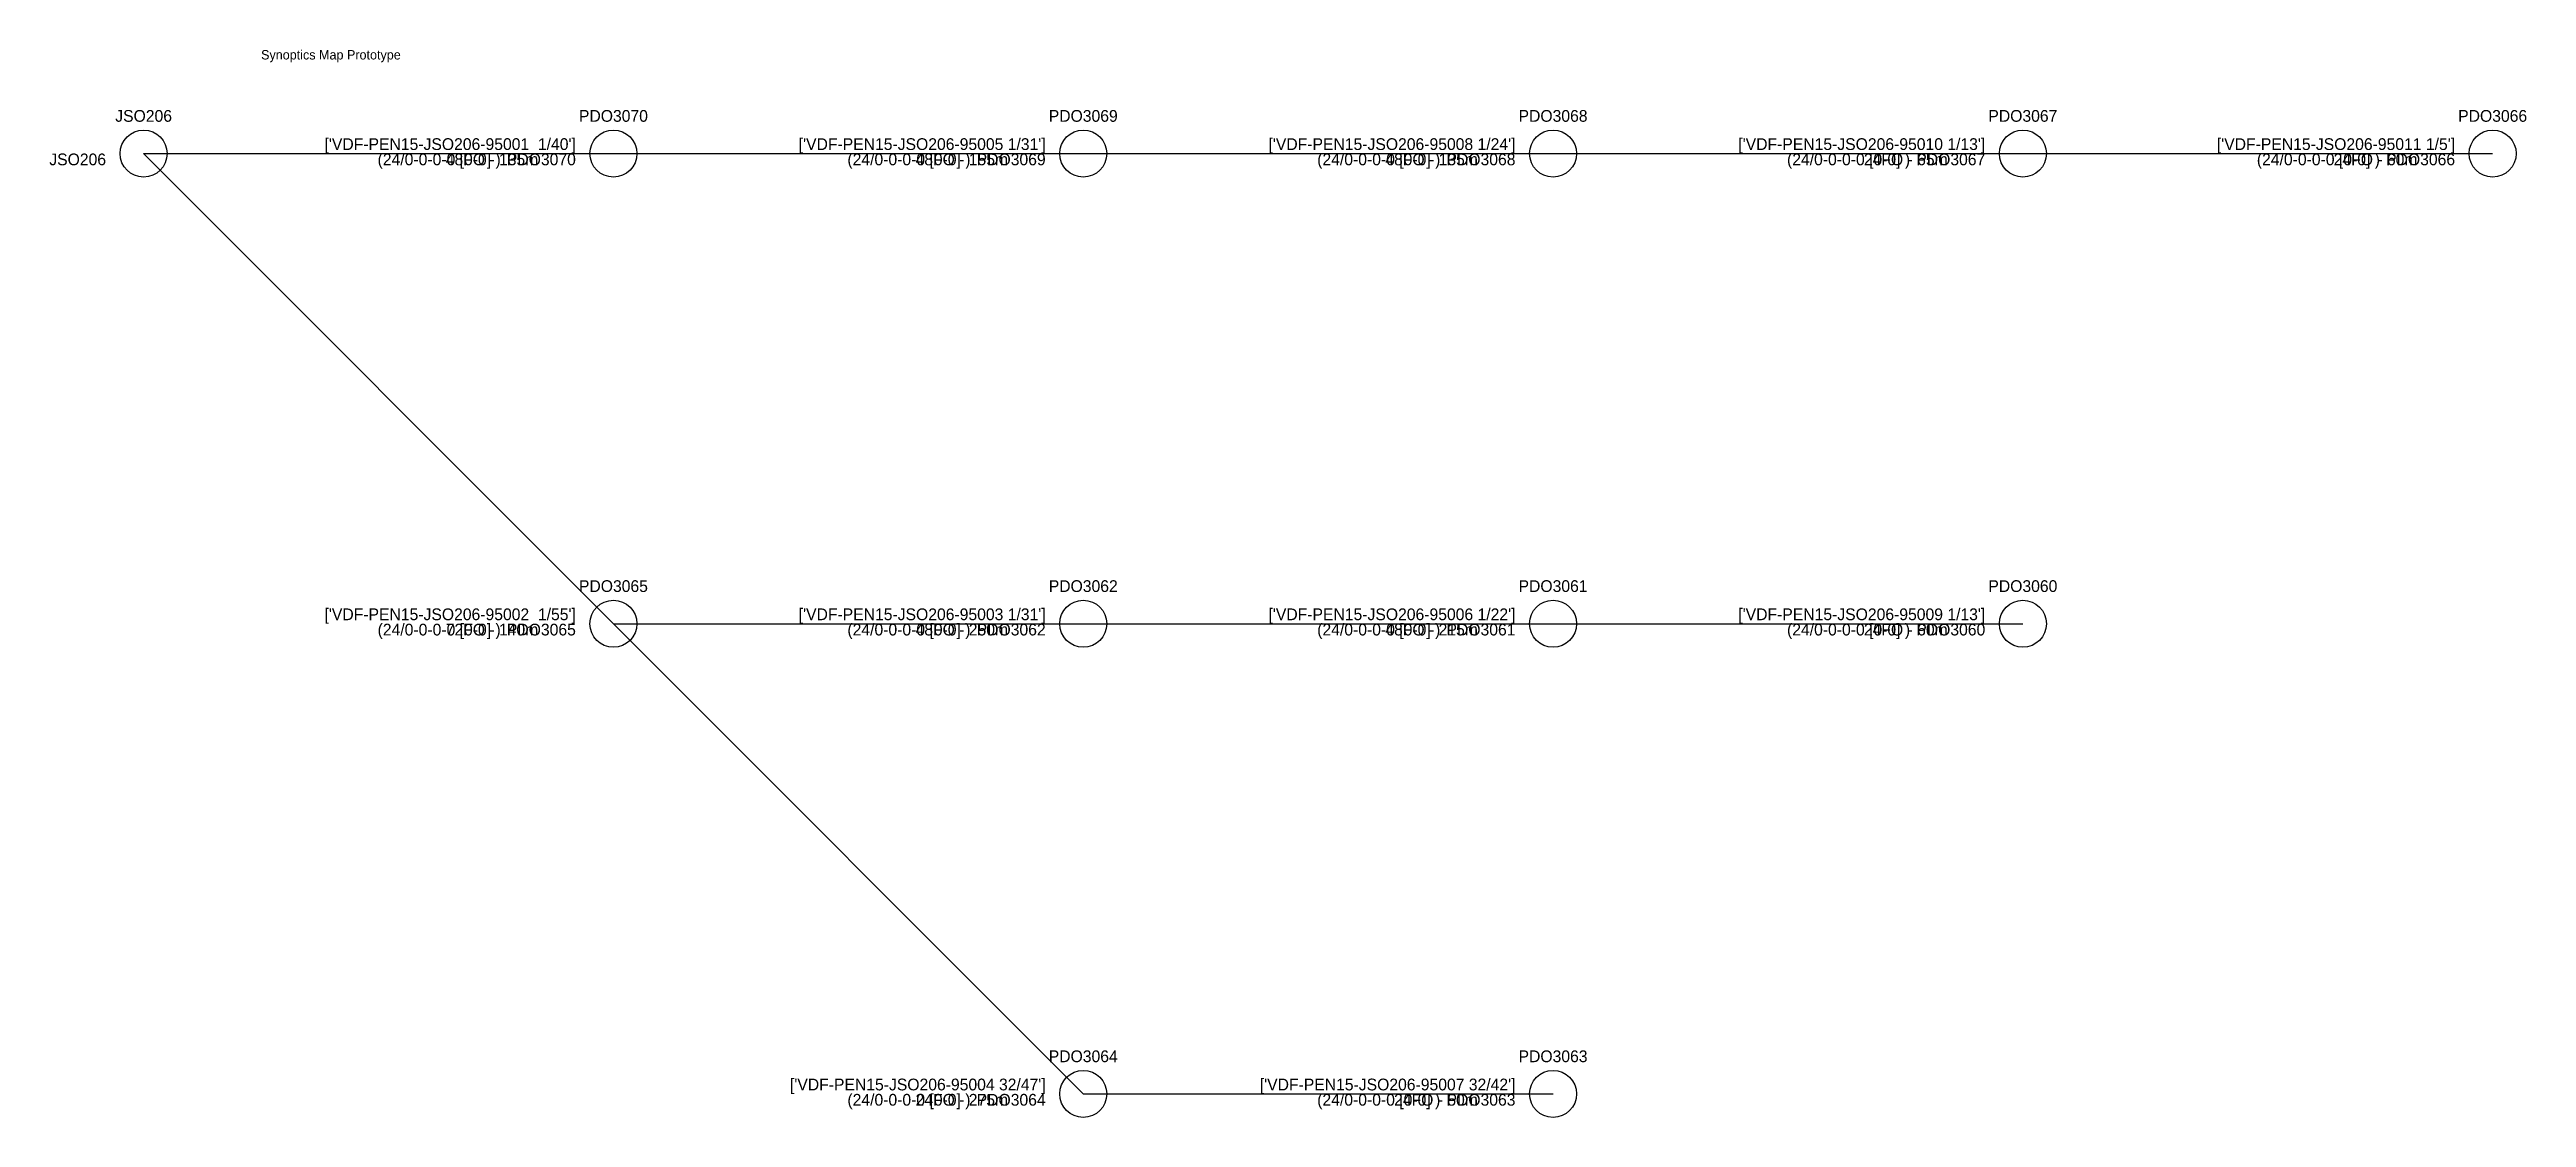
# Model space of a CAD drawing. Header units: metres. Extents: x -20 to 507, y -205 to 22.
import ezdxf
from ezdxf.enums import TextEntityAlignment as Align

# ---------------------------------------------------------------- set-up
doc = ezdxf.new("R2010")
doc.units = ezdxf.units.M
for name, color, linetype in [('SINOP_AEREO', 1, 'Continuous'), ('SINOP_JSFO', 30, 'Continuous'), ('SINOP_PDO', 4, 'Continuous')]:
    doc.layers.add(name, color=color, linetype=linetype)

# ---------------------------------------------------------------- blocks, each defined once
blk = doc.blocks.new('JSO')
at = {"layer": 'SINOP_JSFO'}
blk.add_circle((0, 0), 0.5, dxfattribs=at)
blk = doc.blocks.new('PDO')
at = {"layer": 'SINOP_PDO'}
blk.add_circle((0, 0), 0.5, dxfattribs=at)

msp = doc.modelspace()

# ---------------------------------------------------------------- linework, layer by layer
at = {"layer": 'SINOP_AEREO'}
for p, q in [((0, 0), (100, 0)), ((0, 0), (100, -100)), ((100, 0), (200, 0)), ((100, 0), (100, 0)), ((200, 0), (300, 0)), ((200, 0), (200, 0)), ((300, 0), (400, 0)), ((300, 0), (300, 0)), ((400, 0), (500, 0)), ((400, 0), (400, 0)), ((500, 0), (500, 0)), ((100, -100), (200, -100)), ((100, -100), (200, -200)), ((100, -100), (100, -100)), ((200, -100), (300, -100)), ((200, -100), (200, -100)), ((300, -100), (400, -100)), ((300, -100), (300, -100)), ((400, -100), (400, -100)), ((200, -200), (300, -200)), ((200, -200), (200, -200)), ((300, -200), (300, -200))]:
    msp.add_line(p, q, dxfattribs=at)

# ---------------------------------------------------------------- block references
at = {"layer": 'SINOP_JSFO'}
ref = msp.add_blockref('JSO', (0, 0), dxfattribs=dict(at, xscale=10, yscale=10))
ref.add_attrib('TIPO', 'JSO206', dxfattribs={"height": 2.5}).set_placement((0, 8), align=Align.MIDDLE_CENTER)
ref.add_attrib('JSO#JFO', 'JSO206', dxfattribs={"height": 2.5}).set_placement((-8, 0), align=Align.TOP_RIGHT)
at = {"layer": 'SINOP_PDO'}
ref = msp.add_blockref('PDO', (100, 0), dxfattribs=dict(at, xscale=10, yscale=10))
ref.add_attrib('TIPO', 'PDO3070', dxfattribs={"height": 2.5}).set_placement((100, 8), align=Align.MIDDLE_CENTER)
ref.add_attrib('CABO', "['VDF-PEN15-JSO206-95001  1/40']", dxfattribs={"height": 2.5}).set_placement((92, 0), align=Align.BOTTOM_RIGHT)
ref.add_attrib('JFO_PDO', 'PDO3070', dxfattribs={"height": 2.5}).set_placement((92, 0), align=Align.TOP_RIGHT)
ref.add_attrib('CABO_CAP_COP', '48FO - 135m', dxfattribs={"height": 2.5}).set_placement((84, 0), align=Align.TOP_RIGHT)
ref.add_attrib('(CAP/N1-N2-N3-N4)', '(24/0-0-0-0 [0-0] )', dxfattribs={"height": 2.5}).set_placement((76, 0), align=Align.TOP_RIGHT)
ref = msp.add_blockref('PDO', (200, 0), dxfattribs=dict(at, xscale=10, yscale=10))
ref.add_attrib('TIPO', 'PDO3069', dxfattribs={"height": 2.5}).set_placement((200, 8), align=Align.MIDDLE_CENTER)
ref.add_attrib('CABO', "['VDF-PEN15-JSO206-95005 1/31']", dxfattribs={"height": 2.5}).set_placement((192, 0), align=Align.BOTTOM_RIGHT)
ref.add_attrib('JFO_PDO', 'PDO3069', dxfattribs={"height": 2.5}).set_placement((192, 0), align=Align.TOP_RIGHT)
ref.add_attrib('CABO_CAP_COP', '48FO - 155m', dxfattribs={"height": 2.5}).set_placement((184, 0), align=Align.TOP_RIGHT)
ref.add_attrib('(CAP/N1-N2-N3-N4)', '(24/0-0-0-0 [0-0] )', dxfattribs={"height": 2.5}).set_placement((176, 0), align=Align.TOP_RIGHT)
ref = msp.add_blockref('PDO', (300, 0), dxfattribs=dict(at, xscale=10, yscale=10))
ref.add_attrib('TIPO', 'PDO3068', dxfattribs={"height": 2.5}).set_placement((300, 8), align=Align.MIDDLE_CENTER)
ref.add_attrib('CABO', "['VDF-PEN15-JSO206-95008 1/24']", dxfattribs={"height": 2.5}).set_placement((292, 0), align=Align.BOTTOM_RIGHT)
ref.add_attrib('JFO_PDO', 'PDO3068', dxfattribs={"height": 2.5}).set_placement((292, 0), align=Align.TOP_RIGHT)
ref.add_attrib('CABO_CAP_COP', '48FO - 135m', dxfattribs={"height": 2.5}).set_placement((284, 0), align=Align.TOP_RIGHT)
ref.add_attrib('(CAP/N1-N2-N3-N4)', '(24/0-0-0-0 [0-0] )', dxfattribs={"height": 2.5}).set_placement((276, 0), align=Align.TOP_RIGHT)
ref = msp.add_blockref('PDO', (400, 0), dxfattribs=dict(at, xscale=10, yscale=10))
ref.add_attrib('TIPO', 'PDO3067', dxfattribs={"height": 2.5}).set_placement((400, 8), align=Align.MIDDLE_CENTER)
ref.add_attrib('CABO', "['VDF-PEN15-JSO206-95010 1/13']", dxfattribs={"height": 2.5}).set_placement((392, 0), align=Align.BOTTOM_RIGHT)
ref.add_attrib('JFO_PDO', 'PDO3067', dxfattribs={"height": 2.5}).set_placement((392, 0), align=Align.TOP_RIGHT)
ref.add_attrib('CABO_CAP_COP', '24FO - 65m', dxfattribs={"height": 2.5}).set_placement((384, 0), align=Align.TOP_RIGHT)
ref.add_attrib('(CAP/N1-N2-N3-N4)', '(24/0-0-0-0 [0-0] )', dxfattribs={"height": 2.5}).set_placement((376, 0), align=Align.TOP_RIGHT)
ref = msp.add_blockref('PDO', (500, 0), dxfattribs=dict(at, xscale=10, yscale=10))
ref.add_attrib('TIPO', 'PDO3066', dxfattribs={"height": 2.5}).set_placement((500, 8), align=Align.MIDDLE_CENTER)
ref.add_attrib('CABO', "['VDF-PEN15-JSO206-95011 1/5']", dxfattribs={"height": 2.5}).set_placement((492, 0), align=Align.BOTTOM_RIGHT)
ref.add_attrib('JFO_PDO', 'PDO3066', dxfattribs={"height": 2.5}).set_placement((492, 0), align=Align.TOP_RIGHT)
ref.add_attrib('CABO_CAP_COP', '24FO - 60m', dxfattribs={"height": 2.5}).set_placement((484, 0), align=Align.TOP_RIGHT)
ref.add_attrib('(CAP/N1-N2-N3-N4)', '(24/0-0-0-0 [0-0] )', dxfattribs={"height": 2.5}).set_placement((476, 0), align=Align.TOP_RIGHT)
ref = msp.add_blockref('PDO', (100, -100), dxfattribs=dict(at, xscale=10, yscale=10))
ref.add_attrib('TIPO', 'PDO3065', dxfattribs={"height": 2.5}).set_placement((100, -92), align=Align.MIDDLE_CENTER)
ref.add_attrib('CABO', "['VDF-PEN15-JSO206-95002  1/55']", dxfattribs={"height": 2.5}).set_placement((92, -100), align=Align.BOTTOM_RIGHT)
ref.add_attrib('JFO_PDO', 'PDO3065', dxfattribs={"height": 2.5}).set_placement((92, -100), align=Align.TOP_RIGHT)
ref.add_attrib('CABO_CAP_COP', '72FO - 140m', dxfattribs={"height": 2.5}).set_placement((84, -100), align=Align.TOP_RIGHT)
ref.add_attrib('(CAP/N1-N2-N3-N4)', '(24/0-0-0-0 [0-0] )', dxfattribs={"height": 2.5}).set_placement((76, -100), align=Align.TOP_RIGHT)
ref = msp.add_blockref('PDO', (200, -100), dxfattribs=dict(at, xscale=10, yscale=10))
ref.add_attrib('TIPO', 'PDO3062', dxfattribs={"height": 2.5}).set_placement((200, -92), align=Align.MIDDLE_CENTER)
ref.add_attrib('CABO', "['VDF-PEN15-JSO206-95003 1/31']", dxfattribs={"height": 2.5}).set_placement((192, -100), align=Align.BOTTOM_RIGHT)
ref.add_attrib('JFO_PDO', 'PDO3062', dxfattribs={"height": 2.5}).set_placement((192, -100), align=Align.TOP_RIGHT)
ref.add_attrib('CABO_CAP_COP', '48FO - 250m', dxfattribs={"height": 2.5}).set_placement((184, -100), align=Align.TOP_RIGHT)
ref.add_attrib('(CAP/N1-N2-N3-N4)', '(24/0-0-0-0 [0-0] )', dxfattribs={"height": 2.5}).set_placement((176, -100), align=Align.TOP_RIGHT)
ref = msp.add_blockref('PDO', (300, -100), dxfattribs=dict(at, xscale=10, yscale=10))
ref.add_attrib('TIPO', 'PDO3061', dxfattribs={"height": 2.5}).set_placement((300, -92), align=Align.MIDDLE_CENTER)
ref.add_attrib('CABO', "['VDF-PEN15-JSO206-95006 1/22']", dxfattribs={"height": 2.5}).set_placement((292, -100), align=Align.BOTTOM_RIGHT)
ref.add_attrib('JFO_PDO', 'PDO3061', dxfattribs={"height": 2.5}).set_placement((292, -100), align=Align.TOP_RIGHT)
ref.add_attrib('CABO_CAP_COP', '48FO - 215m', dxfattribs={"height": 2.5}).set_placement((284, -100), align=Align.TOP_RIGHT)
ref.add_attrib('(CAP/N1-N2-N3-N4)', '(24/0-0-0-0 [0-0] )', dxfattribs={"height": 2.5}).set_placement((276, -100), align=Align.TOP_RIGHT)
ref = msp.add_blockref('PDO', (400, -100), dxfattribs=dict(at, xscale=10, yscale=10))
ref.add_attrib('TIPO', 'PDO3060', dxfattribs={"height": 2.5}).set_placement((400, -92), align=Align.MIDDLE_CENTER)
ref.add_attrib('CABO', "['VDF-PEN15-JSO206-95009 1/13']", dxfattribs={"height": 2.5}).set_placement((392, -100), align=Align.BOTTOM_RIGHT)
ref.add_attrib('JFO_PDO', 'PDO3060', dxfattribs={"height": 2.5}).set_placement((392, -100), align=Align.TOP_RIGHT)
ref.add_attrib('CABO_CAP_COP', '24FO - 60m', dxfattribs={"height": 2.5}).set_placement((384, -100), align=Align.TOP_RIGHT)
ref.add_attrib('(CAP/N1-N2-N3-N4)', '(24/0-0-0-0 [0-0] )', dxfattribs={"height": 2.5}).set_placement((376, -100), align=Align.TOP_RIGHT)
ref = msp.add_blockref('PDO', (200, -200), dxfattribs=dict(at, xscale=10, yscale=10))
ref.add_attrib('TIPO', 'PDO3064', dxfattribs={"height": 2.5}).set_placement((200, -192), align=Align.MIDDLE_CENTER)
ref.add_attrib('CABO', "['VDF-PEN15-JSO206-95004 32/47']", dxfattribs={"height": 2.5}).set_placement((192, -200), align=Align.BOTTOM_RIGHT)
ref.add_attrib('JFO_PDO', 'PDO3064', dxfattribs={"height": 2.5}).set_placement((192, -200), align=Align.TOP_RIGHT)
ref.add_attrib('CABO_CAP_COP', '24FO - 275m', dxfattribs={"height": 2.5}).set_placement((184, -200), align=Align.TOP_RIGHT)
ref.add_attrib('(CAP/N1-N2-N3-N4)', '(24/0-0-0-0 [0-0] )', dxfattribs={"height": 2.5}).set_placement((176, -200), align=Align.TOP_RIGHT)
ref = msp.add_blockref('PDO', (300, -200), dxfattribs=dict(at, xscale=10, yscale=10))
ref.add_attrib('TIPO', 'PDO3063', dxfattribs={"height": 2.5}).set_placement((300, -192), align=Align.MIDDLE_CENTER)
ref.add_attrib('CABO', "['VDF-PEN15-JSO206-95007 32/42']", dxfattribs={"height": 2.5}).set_placement((292, -200), align=Align.BOTTOM_RIGHT)
ref.add_attrib('JFO_PDO', 'PDO3063', dxfattribs={"height": 2.5}).set_placement((292, -200), align=Align.TOP_RIGHT)
ref.add_attrib('CABO_CAP_COP', '24FO - 50m', dxfattribs={"height": 2.5}).set_placement((284, -200), align=Align.TOP_RIGHT)
ref.add_attrib('(CAP/N1-N2-N3-N4)', '(24/0-0-0-0 [0-0] )', dxfattribs={"height": 2.5}).set_placement((276, -200), align=Align.TOP_RIGHT)

# ---------------------------------------------------------------- texts
msp.add_text('Synoptics Map Prototype', height=2).set_placement((25, 20))

doc.saveas('drawing.dxf')
